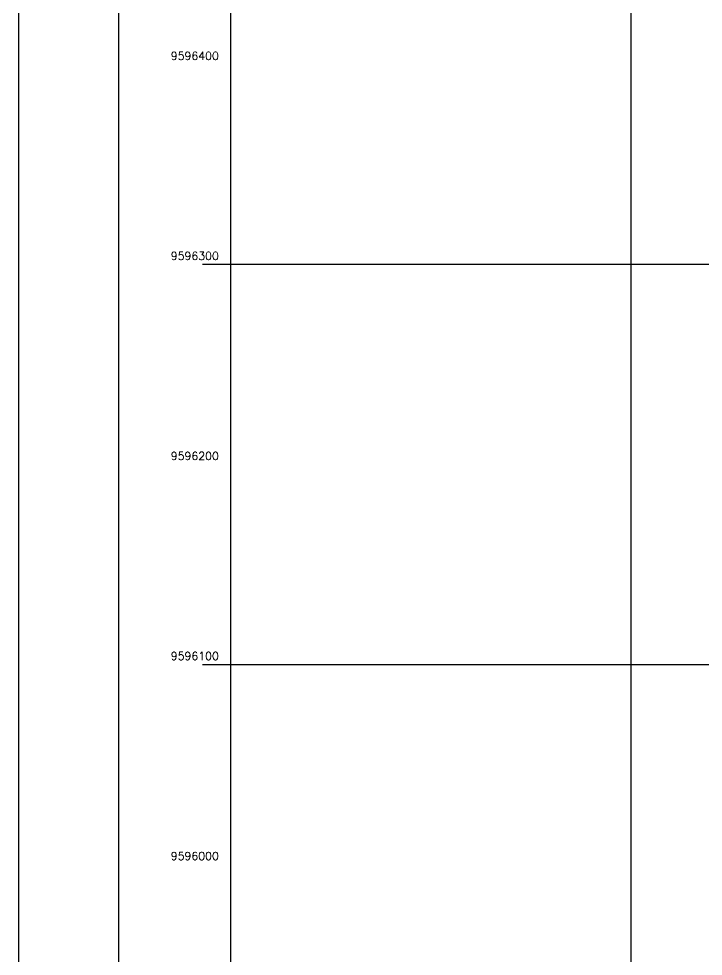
# Model space of a CAD drawing. Header units: millimetres. Extents: x 276147 to 291056, y 9594849 to 9609891.
# Drawn here: x 280613.2 to 280955.1, y 9596022.5 to 9596491.1 of the extents above; entities that cross this region are included whole.
import ezdxf
from ezdxf.enums import TextEntityAlignment as Align

# ---------------------------------------------------------------- set-up
doc = ezdxf.new("R2010")
doc.units = ezdxf.units.MM
doc.header["$LTSCALE"] = 10
for name, color, linetype in [('2000-Top_malha_coord', 2, 'Continuous'), ('LINHA02', 8, 'Continuous'), ('Top_malha_coord', 8, 'Continuous')]:
    doc.layers.add(name, color=color, linetype=linetype)
doc.styles.add('r80', font='romans.shx')

msp = doc.modelspace()

# ---------------------------------------------------------------- linework, layer by layer
at = {"color": 5}
msp.add_line((280663.16, 9594867.26), (280663.16, 9597794.48), dxfattribs=at)
at = {"layer": 'LINHA02'}
msp.add_line((280613.16, 9594848.8), (280613.16, 9597813.58), dxfattribs=at)
at = {"layer": 'Top_malha_coord'}
for p, q in [((280719.12, 9594947.78), (280719.12, 9597782.25)), ((280919.12, 9594947.78), (280919.12, 9597782.25)), ((280704.94, 9596368.37), (282519.12, 9596368.37)), ((280704.94, 9596168.37), (282519.12, 9596168.37))]:
    msp.add_line(p, q, dxfattribs=at)

# ---------------------------------------------------------------- texts
at = {"layer": '2000-Top_malha_coord', "style": 'r80'}
for s, p in [('9596400', (280689.12, 9596469.37)), ('9596300', (280689.12, 9596369.37)), ('9596200', (280689.12, 9596269.37)), ('9596100', (280689.12, 9596169.37)), ('9596000', (280689.12, 9596069.37))]:
    msp.add_text(s, height=4, dxfattribs=at).set_placement(p, align=Align.BOTTOM_LEFT)

doc.saveas('drawing.dxf')
